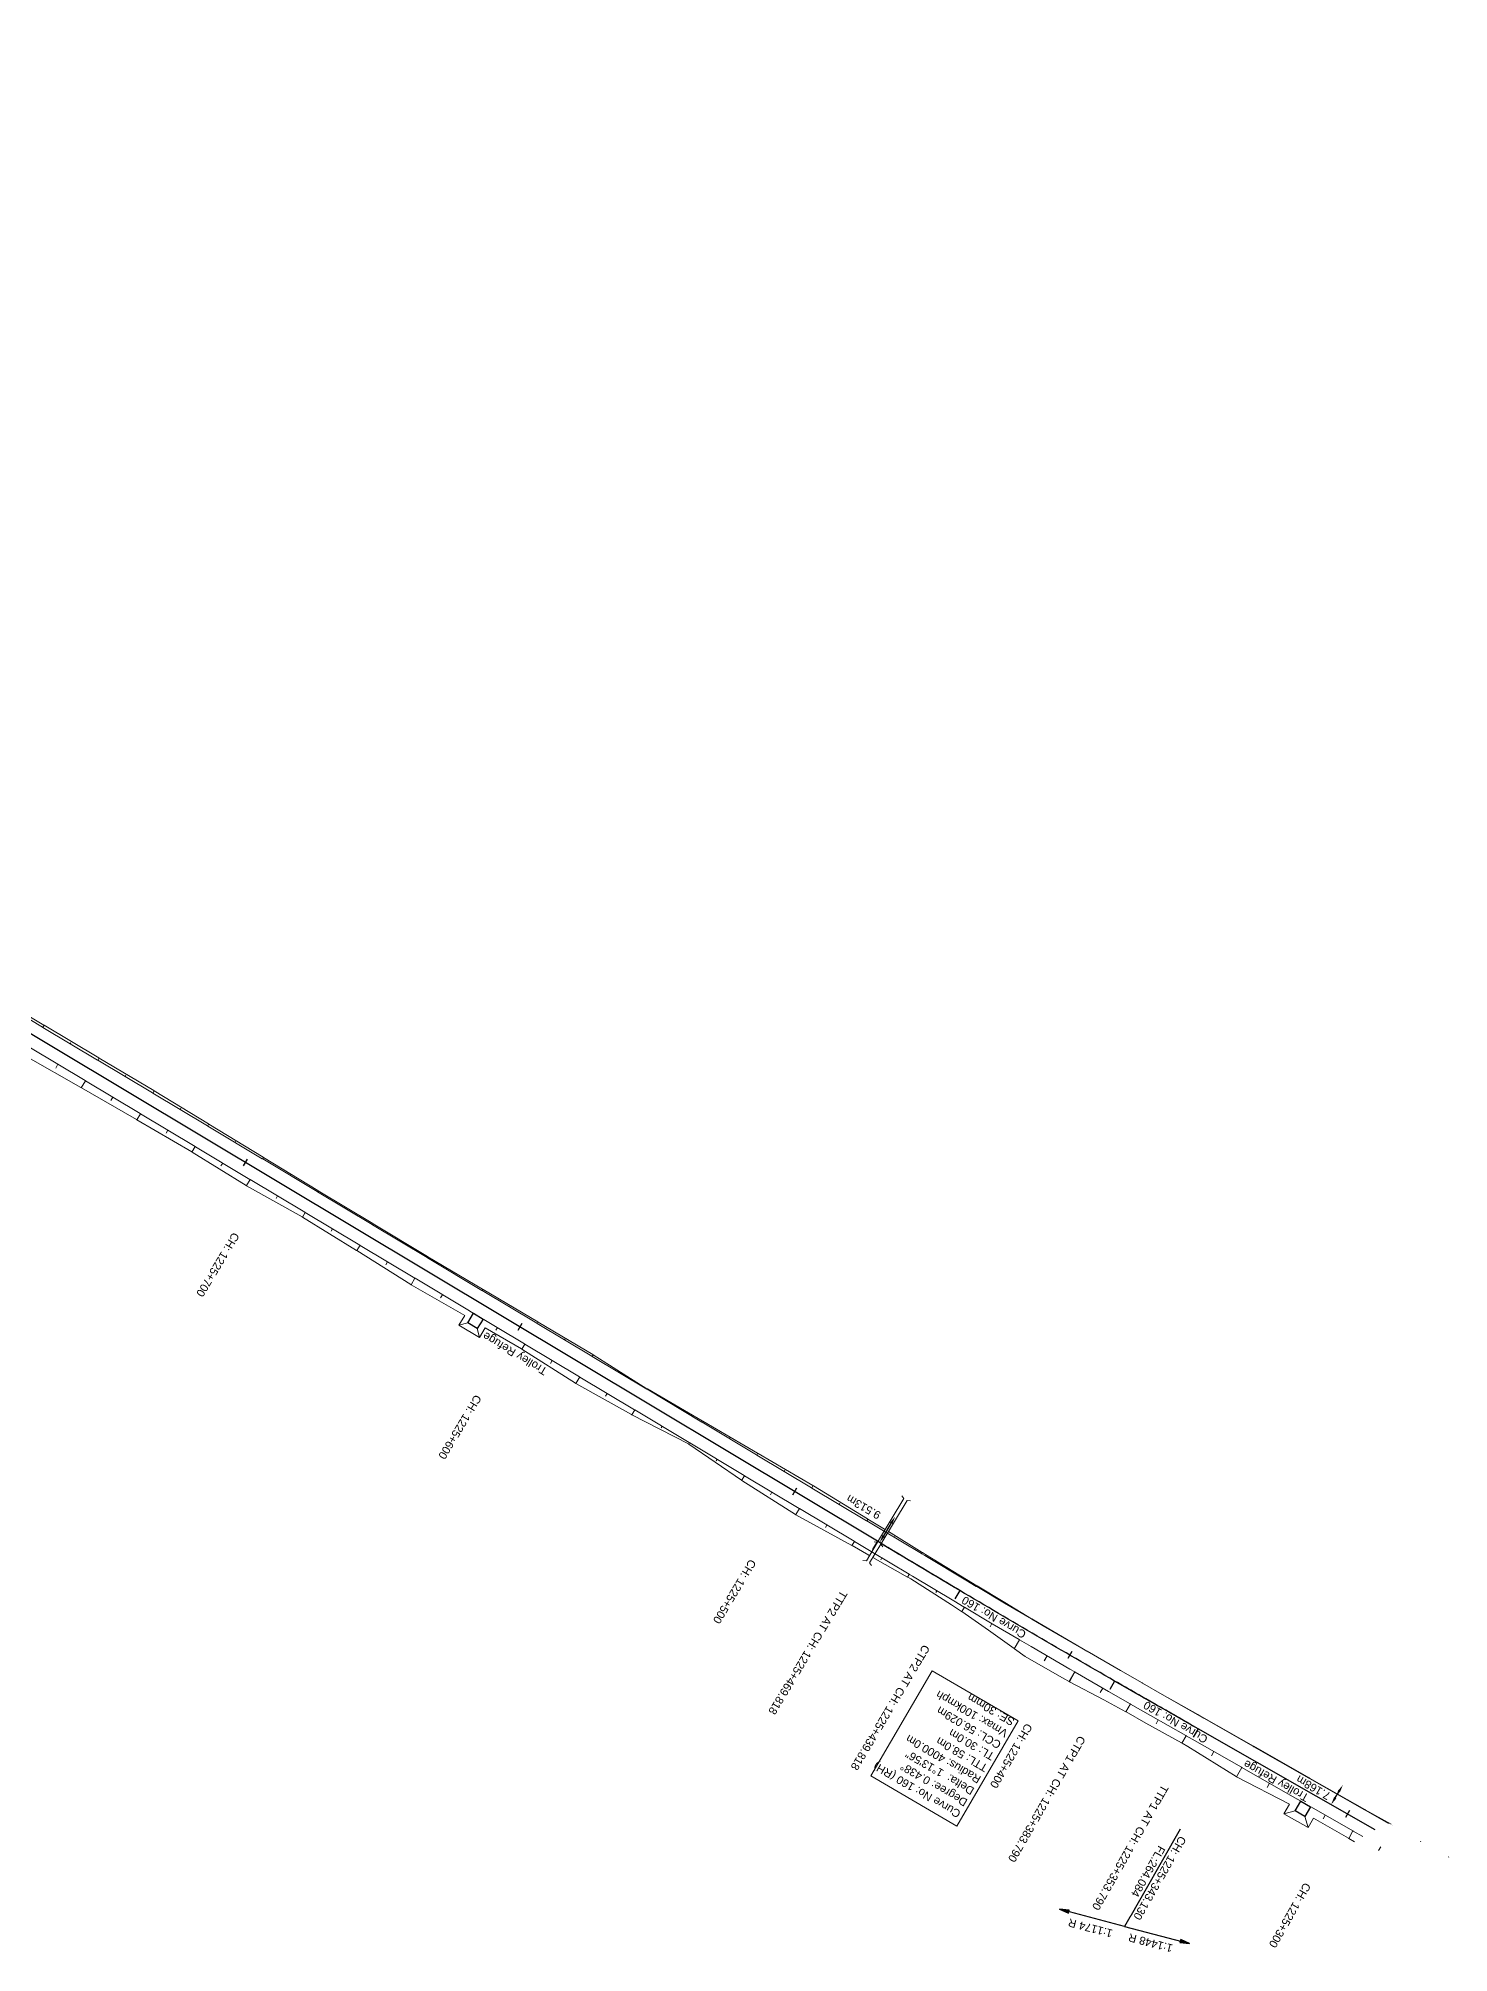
# Model space of a CAD drawing. Header units: metres. Extents: x 609381 to 616074, y 3398603 to 3402640.
# Drawn here: x 615633 to 616074, y 3398603 to 3399202 of the extents above; entities that cross this region are included whole.
import ezdxf

# ---------------------------------------------------------------- set-up
doc = ezdxf.new("R2010")
doc.units = ezdxf.units.M
doc.header["$MEASUREMENT"] = 0
doc.layers.get('Defpoints').update_dxf_attribs({"lineweight": 0})
for name, color, linetype, lineweight in [('C-ALIG-LABL-DG', 1, 'Continuous', 25), ('C-ALIG-LABL-DG-MARK', 1, 'Continuous', 25), ('Proposed Curve_Details', 10, 'Continuous', 0), ('PROPOSED DFCC TOE LINE', 239, 'Continuous', 0), ('PROPOSED DFCC TRACK', 1, 'Continuous', 0), ('PROPOSED FORMATION LINE - PLAN', 187, 'Continuous', 0)]:
    doc.layers.add(name, color=color, linetype=linetype, lineweight=lineweight)
for name, color, linetype in [('DFCC LINE', 1, 'Continuous'), ('Dimension', 10, 'Continuous'), ('Trolley Refuse', 10, 'Continuous')]:
    doc.layers.add(name, color=color, linetype=linetype)
doc.styles.add('Arial', font='arial.ttf')
doc.styles.get("Standard").update_dxf_attribs({"font": 'arial.ttf'})
doc.styles.add('Style-Arial', font='arial.ttf')
doc.dimstyles.get("Standard").update_dxf_attribs({"dimtxt": 2.5, "dimasz": 2.5, "dimexe": 0.18, "dimexo": 0.0625, "dimgap": 0.09, "dimtad": 0, "dimtih": 1, "dimtoh": 1, "dimdec": 3, "dimzin": 0, "dimdsep": 46, "dimtxsty": 'Standard', "dimcen": 0.09, "dimadec": 0, "dimazin": 0, "dimtfac": 1, "dimtdec": 3, "dimtofl": 0, "dimtmove": 0, "dimatfit": 3, "dimfxl": 1, "dimtolj": 1, "dimtzin": 0, "dimarcsym": 0})

# ---------------------------------------------------------------- blocks, each defined once
blk = doc.blocks.new('*D116')
at = {"layer": 'Defpoints', "color": 0, "transparency": 16777216}
for p in [(616040.8, 3398655.9), (616040.8, 3398655.9), (616037.12, 3398649.75)]:
    blk.add_point(p, dxfattribs=at)
at = {"layer": 'Dimension', "color": 0, "lineweight": -2, "transparency": 16777216}
blk.add_line((616038.4, 3398651.9), (616039.52, 3398653.76), dxfattribs=at)
at = {"layer": 'Dimension', "color": 0, "transparency": 16777216}
for points in [[(616039.16, 3398653.97), (616039.87, 3398653.54), (616040.8, 3398655.9)], [(616038.05, 3398652.11), (616038.76, 3398651.68), (616037.12, 3398649.75)]]:
    blk.add_solid(points, dxfattribs=at)
at = {"layer": 'Dimension', "color": 0, "lineweight": 0, "transparency": 16777216, "insert": (616031.57, 3398655.05), "char_height": 2.5, "attachment_point": 5, "rotation": 150, "style": 'Style-Arial'}
blk.add_mtext('\\A1;7.168m', dxfattribs=at)
blk = doc.blocks.new('TerminatorOpen_0.5')
at = {"color": 0, "linetype": 'ByBlock', "lineweight": -2}
for q in [(-1, 0.25), (-1, 0), (-1, -0.25)]:
    blk.add_line((0, 0), q, dxfattribs=at)
blk = doc.blocks.new('*D117')
at = {"layer": 'Defpoints', "color": 0, "transparency": 16777216}
for p in [(615900.98, 3398739.77), (615900.98, 3398739.77), (615896.1, 3398731.61)]:
    blk.add_point(p, dxfattribs=at)
at = {"layer": 'Dimension', "color": 0, "lineweight": -2, "transparency": 16777216}
blk.add_line((615897.38, 3398733.75), (615899.7, 3398737.63), dxfattribs=at)
at = {"layer": 'Dimension', "color": 0, "transparency": 16777216}
for points in [[(615899.34, 3398737.84), (615900.05, 3398737.41), (615900.98, 3398739.77)], [(615897.02, 3398733.97), (615897.74, 3398733.54), (615896.1, 3398731.61)]]:
    blk.add_solid(points, dxfattribs=at)
at = {"layer": 'Dimension', "color": 0, "lineweight": 0, "transparency": 16777216, "insert": (615891.08, 3398742.74), "char_height": 2.5, "attachment_point": 5, "rotation": 150, "style": 'Style-Arial'}
blk.add_mtext('\\A1;9.513m', dxfattribs=at)
blk = doc.blocks.new('Direction')
h = blk.add_hatch(color=256)
h.dxf.hatch_style = 1
h.paths.add_polyline_path([(-5.54, 0), (-4.75, -0.13), (-4.75, 0.13)])
blk.add_lwpolyline([(-5.54, 0), (-4.75, -0.13), (-4.75, 0.13)], close=True)
blk.add_lwpolyline([(0, 0), (-5.54, 0)])
blk = doc.blocks.new('Tick Hor')
blk.add_lwpolyline([(-0.5, 0), (0.5, 0)])

msp = doc.modelspace()

# ---------------------------------------------------------------- linework, layer by layer
at = {"layer": 'C-ALIG-LABL-DG-MARK', "color": 1, "linetype": 'Continuous', "lineweight": 25}
for p, q in [((615895.3986, 3398732.0278), (615893.8565, 3398729.4545)), ((615921.1508, 3398716.6386), (615919.6183, 3398714.0596)), ((615969.5165, 3398688.3561), (615968.0203, 3398685.7558)), ((615995.5565, 3398673.4592), (615994.0701, 3398670.8533))]:
    msp.add_line(p, q, dxfattribs=at)
at = {"layer": 'DFCC LINE', "lineweight": 30, "flags": 128}
for points in [[(616050.924, 3398641.8763), (615995.5563, 3398673.4593), (615992.299, 3398675.3174), (615989.0419, 3398677.1759), (615985.7853, 3398679.0352), (615982.5293, 3398680.8956), (615979.2742, 3398682.7575), (615976.0202, 3398684.6213), (615972.7675, 3398686.4874), (615969.5163, 3398688.3562, -0.00350177), (615921.1509, 3398716.6385), (615917.928, 3398718.5556), (615914.7066, 3398720.4753), (615911.4866, 3398722.3972), (615908.2677, 3398724.321), (615905.0497, 3398726.2464), (615901.8324, 3398728.1728), (615898.6155, 3398730.1001), (615895.3988, 3398732.0277), (614373.1535, 3399644.2878)], [(615995.5565, 3398673.4592), (615994.7159, 3398673.9387), (615993.8753, 3398674.4182), (615993.0347, 3398674.8977), (615992.1941, 3398675.3772), (615991.3536, 3398675.8568), (615990.513, 3398676.3364), (615989.6725, 3398676.816), (615988.832, 3398677.2957), (615987.9916, 3398677.7754), (615987.1511, 3398678.2552), (615986.3107, 3398678.7351), (615985.4704, 3398679.215), (615984.6301, 3398679.695), (615983.7898, 3398680.1751), (615982.9496, 3398680.6553), (615982.1095, 3398681.1356), (615981.2694, 3398681.616), (615980.4293, 3398682.0965), (615979.5894, 3398682.5771), (615978.7495, 3398683.0578), (615977.9097, 3398683.5387), (615977.07, 3398684.0197), (615976.2303, 3398684.5009), (615975.3907, 3398684.9822), (615974.5513, 3398685.4637), (615973.7119, 3398685.9453), (615972.8726, 3398686.4271), (615972.0334, 3398686.9091), (615971.1943, 3398687.3912), (615970.3554, 3398687.8736), (615969.5165, 3398688.3561, -0.0035018), (615921.1508, 3398716.6386), (615920.3189, 3398717.1331), (615919.4871, 3398717.6277), (615918.6554, 3398718.1226), (615917.8239, 3398718.6176), (615916.9924, 3398719.1128), (615916.1611, 3398719.6081), (615915.3298, 3398720.1036), (615914.4986, 3398720.5993), (615913.6676, 3398721.0951), (615912.8366, 3398721.5911), (615912.0057, 3398722.0872), (615911.1748, 3398722.5834), (615910.3441, 3398723.0798), (615909.5134, 3398723.5762), (615908.6828, 3398724.0728), (615907.8522, 3398724.5695), (615907.0217, 3398725.0663), (615906.1913, 3398725.5632), (615905.3609, 3398726.0601), (615904.5305, 3398726.5571), (615903.7002, 3398727.0543), (615902.8699, 3398727.5514), (615902.0397, 3398728.0487), (615901.2095, 3398728.5459), (615900.3793, 3398729.0433), (615899.5492, 3398729.5406), (615898.719, 3398730.038), (615897.8889, 3398730.5354), (615897.0588, 3398731.0329), (615896.2287, 3398731.5303), (615895.3986, 3398732.0278), (614373.154, 3399644.2875)]]:
    msp.add_lwpolyline(points, format="xyb", dxfattribs=at)
at = {"layer": 'Proposed Curve_Details'}
msp.add_lwpolyline([(615939.3986, 3398675.8915), (615920.2044, 3398643.0676), (615893.3429, 3398658.7752), (615912.5371, 3398691.5991)], close=True, dxfattribs=at)
at = {"layer": 'PROPOSED DFCC TOE LINE', "lineweight": 0}
for p, q in [((615767.4462, 3398800.2558), (615764.7135, 3398799.5712)), ((615770.4483, 3398798.4565), (615771.1328, 3398795.7238)), ((616025.9148, 3398647.7955), (616022.4091, 3398646.8366)), ((616028.955, 3398646.0614), (616029.9139, 3398642.5556))]:
    msp.add_line(p, q, dxfattribs=at)
at = {"layer": 'PROPOSED DFCC TOE LINE', "lineweight": 0, "flags": 128}
for points in [[(615618.0251, 3398903.514), (615635.0478, 3398893.3002), (615635.1605, 3398893.233), (615652.2273, 3398883.0598), (615652.3401, 3398882.9926), (615669.4229, 3398872.8462), (615669.5358, 3398872.7792), (615686.5171, 3398862.4634), (615686.6402, 3398862.387), (615703.5663, 3398852.0056), (615703.6904, 3398851.9308), (615720.6407, 3398841.5897), (615720.7421, 3398841.5285), (615737.7682, 3398831.2625), (615737.8697, 3398831.2014), (615754.9292, 3398820.9912), (615755.0422, 3398820.9239), (615772.1136, 3398810.7589), (615772.2266, 3398810.6916), (615789.309, 3398800.545), (615789.4249, 3398800.4765), (615806.5206, 3398790.3581), (615806.6385, 3398790.2873), (615823.4431, 3398779.6887), (615823.5592, 3398779.615), (615840.723, 3398769.6157), (615840.8438, 3398769.5477), (615858.013, 3398759.5597), (615858.1349, 3398759.4888), (615875.2837, 3398749.4714), (615875.4029, 3398749.3981), (615892.3388, 3398739.0235), (615892.4597, 3398738.9529), (615897.6456, 3398735.7768), (615897.8176, 3398735.6708)], [(615766.5027, 3398802.5566), (615749.7844, 3398812.1506), (615749.6741, 3398812.2222), (615732.8666, 3398822.853), (615732.7651, 3398822.9141), (615715.8249, 3398833.3235), (615715.7229, 3398833.3835), (615698.4013, 3398843.1052), (615698.2725, 3398843.1721), (615681.3739, 3398853.5994), (615681.2486, 3398853.6721), (615664.0989, 3398863.7069), (615663.9855, 3398863.7731), (615646.7789, 3398873.713), (615646.664, 3398873.7766), (615629.4044, 3398883.628)], [(615772.9487, 3398798.7536), (615771.1328, 3398795.7238), (615764.7135, 3398799.5712), (615766.5027, 3398802.5566)], [(615892.9378, 3398727.5611), (615892.7768, 3398727.6525), (615887.5014, 3398730.6791), (615887.38, 3398730.7488), (615869.9684, 3398740.3297), (615869.8463, 3398740.3983), (615853.0416, 3398750.9898), (615852.9239, 3398751.0678), (615836.5485, 3398762.3802), (615836.431, 3398762.454), (615818.7237, 3398771.5462), (615818.6028, 3398771.6119), (615801.2455, 3398781.2883), (615801.141, 3398781.3814), (615784.3774, 3398792.054), (615784.2545, 3398792.1107), (615772.9487, 3398798.7536)], [(615898.8393, 3398735.0413), (615909.3748, 3398728.55), (615909.4876, 3398728.4806), (615910.4149, 3398727.9117), (615923.2139, 3398720.1104), (615926.4416, 3398718.1517), (615926.5548, 3398718.083), (615935.1874, 3398712.8674), (615943.5556, 3398707.8383), (615943.6697, 3398707.7699), (615947.1844, 3398705.6624), (615959.2799, 3398698.625), (615960.7987, 3398697.7429), (615960.9132, 3398697.6764), (615971.3918, 3398691.6156), (615978.1052, 3398687.7542), (615978.2228, 3398687.6867), (615984.3971, 3398684.1628), (615995.5084, 3398677.9142), (615995.6222, 3398677.8499), (615997.4661, 3398676.8073), (616012.9055, 3398668.0482), (616013.0239, 3398667.9812), (616030.2495, 3398658.0888), (616030.3859, 3398658.0077), (616047.6418, 3398648.214), (616047.784, 3398648.1346), (616055.8629, 3398643.5981)], [(616024.1298, 3398649.8532), (616007.5895, 3398658.4542), (616007.4682, 3398658.5161), (615992.4052, 3398667.9352), (615990.5571, 3398668.9707), (615990.443, 3398669.0346), (615979.2869, 3398675.2237), (615973.0879, 3398678.7273), (615972.9678, 3398678.791), (615966.1113, 3398682.4386), (615955.394, 3398688.1513), (615955.2766, 3398688.2135), (615953.7193, 3398689.0388), (615941.5554, 3398696.0362), (615938.2029, 3398698.4431), (615938.0942, 3398698.5213), (615930.1082, 3398704.2509), (615921.7879, 3398710.0427), (615921.6808, 3398710.1223), (615918.5192, 3398712.2095), (615905.8331, 3398720.25), (615904.882, 3398720.7813), (615904.7662, 3398720.846), (615893.9817, 3398726.9685)], [(616031.6337, 3398645.5705), (616029.9139, 3398642.5556), (616022.4091, 3398646.8366), (616024.1298, 3398649.8532)], [(616044.4645, 3398638.1436), (616042.6729, 3398639.1743), (616042.5319, 3398639.2559), (616031.6337, 3398645.5705)]]:
    msp.add_lwpolyline(points, dxfattribs=at)
at = {"layer": 'PROPOSED DFCC TOE LINE', "linetype": 'Continuous', "lineweight": 0, "flags": 128}
for points in [[(615634.7453, 3398892.6055), (615635.1317, 3398893.2502)], [(615643.323, 3398887.465), (615643.5222, 3398887.7975)], [(615639.4676, 3398881.0318), (615638.7648, 3398879.8591)], [(615651.9006, 3398882.3246), (615652.3112, 3398883.0098)], [(615660.4782, 3398877.1841), (615660.6936, 3398877.5436)], [(615648.0453, 3398875.8914), (615646.7495, 3398873.7292)], [(615669.0559, 3398872.0437), (615669.5069, 3398872.7964)], [(615656.6229, 3398870.7509), (615656.0164, 3398869.7389)], [(615665.2005, 3398865.6105), (615664.0699, 3398863.7238)], [(615677.6335, 3398866.9032), (615677.8437, 3398867.2539)], [(615673.7781, 3398860.47), (615673.2398, 3398859.5717)], [(615686.2111, 3398861.7628), (615686.6001, 3398862.4119)], [(615682.3558, 3398855.3295), (615681.3331, 3398853.623)], [(615694.7887, 3398856.6223), (615694.9568, 3398856.9027)], [(615690.9334, 3398850.1891), (615690.3891, 3398849.2808)], [(615703.3664, 3398851.4819), (615703.65, 3398851.9552)], [(615699.511, 3398845.0486), (615698.3594, 3398843.127)], [(615711.944, 3398846.3414), (615712.0656, 3398846.5443)], [(615720.5216, 3398841.201), (615720.7244, 3398841.5392)], [(615708.0887, 3398839.9082), (615707.5864, 3398839.0701)], [(615729.0993, 3398836.0605), (615729.1937, 3398836.2181)], [(615716.6663, 3398834.7677), (615715.8071, 3398833.334)], [(615725.2439, 3398829.6273), (615724.7859, 3398828.863)], [(615737.6769, 3398830.9201), (615737.8519, 3398831.2121)], [(615733.8216, 3398824.4868), (615732.8488, 3398822.8637)], [(615746.2545, 3398825.7796), (615746.3435, 3398825.9281)], [(615742.3992, 3398819.3464), (615741.851, 3398818.4317)], [(615754.8322, 3398820.6391), (615755.0132, 3398820.9412)], [(615750.9768, 3398814.2059), (615749.7561, 3398812.169)], [(615763.4098, 3398815.4987), (615763.5076, 3398815.6619)], [(615759.5545, 3398809.0655), (615758.9922, 3398808.1273)], [(615771.9874, 3398810.3582), (615772.1975, 3398810.7089)], [(615780.5651, 3398805.2178), (615780.6802, 3398805.4099)], [(615789.1427, 3398800.0773), (615789.3932, 3398800.4953)], [(615776.7097, 3398798.7846), (615776.2131, 3398797.9559)], [(615785.2873, 3398793.6441), (615784.3437, 3398792.0695)], [(615797.7203, 3398794.9369), (615797.8596, 3398795.1694)], [(615793.865, 3398788.5037), (615793.3249, 3398787.6025)], [(615806.2979, 3398789.7964), (615806.6044, 3398790.3078)], [(615802.4426, 3398783.3632), (615801.2153, 3398781.3152)], [(615814.8756, 3398784.656), (615814.9704, 3398784.8143)], [(615811.0202, 3398778.2228), (615810.4848, 3398777.3294)], [(615823.4532, 3398779.5155), (615823.5256, 3398779.6363)], [(615819.5979, 3398773.0823), (615818.6887, 3398771.5652)], [(615832.0308, 3398774.3751), (615832.0985, 3398774.4879)], [(615840.6085, 3398769.2346), (615840.8081, 3398769.5678)], [(615828.1755, 3398767.9418), (615827.8893, 3398767.4644)], [(615849.1861, 3398764.0942), (615849.3195, 3398764.3168)], [(615836.7531, 3398762.8014), (615836.5138, 3398762.402)], [(615845.3308, 3398757.6609), (615845.0452, 3398757.1844)], [(615857.7637, 3398758.9537), (615858.0974, 3398759.5105)], [(615853.9084, 3398752.5205), (615853.0054, 3398751.0138)], [(615866.3414, 3398753.8133), (615866.5371, 3398754.1398)], [(615862.486, 3398747.38), (615861.9765, 3398746.5298)], [(615874.919, 3398748.6728), (615875.3669, 3398749.4202)], [(615871.0636, 3398742.2396), (615869.9315, 3398740.3504)], [(615883.4966, 3398743.5324), (615883.6956, 3398743.8643)], [(615879.6413, 3398737.0991), (615879.1699, 3398736.3125)], [(615892.0742, 3398738.3919), (615892.4232, 3398738.9742)], [(615888.2189, 3398731.9587), (615887.4647, 3398730.7002)], [(615888.2189, 3398731.9587), (615887.4648, 3398730.7002)], [(615900.6518, 3398733.2527), (615900.7988, 3398733.4981)], [(615909.2283, 3398728.116), (615909.4575, 3398728.4992)], [(615896.7971, 3398726.8191), (615896.4732, 3398726.2785)], [(615896.7983, 3398726.8184), (615896.4746, 3398726.2777)], [(615905.3773, 3398721.6802), (615904.8498, 3398720.7993)], [(615905.381, 3398721.678), (615904.8547, 3398720.7966)], [(615917.8112, 3398722.9962), (615917.9002, 3398723.1456)], [(615913.9691, 3398716.5551), (615913.6525, 3398716.0249)], [(615913.9758, 3398716.5511), (615913.6602, 3398716.0201)], [(615926.3972, 3398717.8854), (615926.525, 3398718.1011)], [(615922.5687, 3398711.4362), (615921.755, 3398710.0671)], [(615922.5759, 3398711.432), (615921.7645, 3398710.06)], [(615934.9974, 3398712.8012), (615935.0367, 3398712.8679)], [(615931.1841, 3398706.343), (615930.589, 3398705.3367)], [(615931.1931, 3398706.3377), (615930.6005, 3398705.3292)], [(615943.61, 3398707.7382), (615943.6392, 3398707.7882)], [(615939.8138, 3398701.2699), (615938.1676, 3398698.4685)], [(615939.8213, 3398701.2655), (615938.1807, 3398698.4591)], [(615952.2428, 3398702.7094), (615952.2472, 3398702.7168)], [(615948.4578, 3398696.2246), (615947.5481, 3398694.6684)], [(615948.4662, 3398696.2197), (615947.5606, 3398694.6612)], [(615960.8734, 3398697.6772), (615960.8831, 3398697.6939)], [(615969.5286, 3398692.6863), (615969.5316, 3398692.6915)], [(615957.1093, 3398691.1901), (615955.3554, 3398688.1718)], [(615957.1173, 3398691.1855), (615955.3713, 3398688.1634)], [(615965.7773, 3398686.185), (615964.9892, 3398684.8209)], [(615965.7848, 3398686.1807), (615964.9999, 3398684.815)], [(615978.1881, 3398687.7011), (615978.1905, 3398687.7053)], [(615974.4542, 3398681.1966), (615973.0474, 3398678.7487)], [(615974.4606, 3398681.1929), (615973.0588, 3398678.7427)], [(615986.8638, 3398682.7391), (615986.8717, 3398682.7529)], [(615983.1411, 3398676.2282), (615982.4587, 3398675.0354)], [(615983.1444, 3398676.2263), (615982.4632, 3398675.0329)], [(615995.5461, 3398677.7823), (615995.5938, 3398677.8659)], [(615991.8288, 3398671.2684), (615990.527, 3398668.9876)], [(615991.8296, 3398671.2679), (615990.5284, 3398668.9868)], [(616004.2319, 3398672.8277), (616004.2623, 3398672.8811)], [(616012.9181, 3398667.8729), (616012.9906, 3398668)], [(616000.5158, 3398666.3131), (615999.7906, 3398665.0418)], [(616000.5158, 3398666.3131), (615999.7906, 3398665.0418)], [(616021.6043, 3398662.9181), (616021.6334, 3398662.9692)], [(616009.202, 3398661.3583), (616007.5554, 3398658.4716)], [(616017.8882, 3398656.4035), (616017.1613, 3398655.1292)], [(616030.2905, 3398657.9633), (616030.3335, 3398658.0388)], [(616039.0033, 3398653.0551), (616039.0298, 3398653.1018)], [(616035.2606, 3398646.4939), (616034.6121, 3398645.3572)], [(616047.6629, 3398648.0537), (616047.7271, 3398648.1664)], [(616043.9468, 3398641.5391), (616042.6165, 3398639.207)], [(616056.3979, 3398643.1846), (616056.4468, 3398643.2702)], [(616065.0352, 3398638.1441), (616065.166, 3398638.3734)], [(616052.633, 3398636.5843), (616051.9587, 3398635.4023)], [(616073.788, 3398633.306), (616073.8545, 3398633.4226)]]:
    msp.add_lwpolyline(points, dxfattribs=at)
at = {"layer": 'PROPOSED DFCC TRACK', "color": 7, "linetype": 'Continuous', "flags": 128}
for points in [[(615903.0698, 3398746.2682), (615903.677, 3398745.4086), (615895.4467, 3398731.7307), (615894.3987, 3398731.8281)], [(615905.7431, 3398744.6457), (615904.6991, 3398744.7796), (615896.4688, 3398731.1017), (615897.0761, 3398730.2421)]]:
    msp.add_lwpolyline(points, dxfattribs=at)
at = {"layer": 'PROPOSED DFCC TRACK', "linetype": 'Continuous', "flags": 128}
for points in [[(615895.4467, 3398731.7307), (615891.9629, 3398725.9411), (615890.915, 3398726.0384)], [(615896.4688, 3398731.1017), (615892.985, 3398725.3121), (615893.5923, 3398724.4524)]]:
    msp.add_lwpolyline(points, dxfattribs=at)
at = {"layer": 'PROPOSED FORMATION LINE - PLAN', "lineweight": 0, "flags": 128}
for points in [[(616055.0438, 3398643.8435), (616047.7195, 3398648.0214), (616047.578, 3398648.1021), (616030.3434, 3398657.9331), (616030.2056, 3398658.0117), (616012.9514, 3398667.8539), (616012.8332, 3398667.9213), (615997.4143, 3398676.7166), (615995.5744, 3398677.7662), (615995.4609, 3398677.8309), (615984.3904, 3398684.1511), (615978.2204, 3398687.6826), (615978.1027, 3398687.75), (615971.3866, 3398691.6066), (615960.9036, 3398697.6597), (615960.789, 3398697.7261), (615959.2695, 3398698.607), (615947.1771, 3398705.6498), (615943.6406, 3398707.7203), (615943.5259, 3398707.7875), (615935.1094, 3398712.735), (615926.4271, 3398717.8677), (615926.3133, 3398717.9352), (615923.0665, 3398719.8623), (615910.1923, 3398727.5395), (615909.2587, 3398728.0979), (615909.145, 3398728.1659), (615897.3265, 3398735.2443), (615892.1105, 3398738.3702), (615891.9904, 3398738.4421), (615874.9553, 3398748.6511), (615874.8352, 3398748.723), (615857.8009, 3398758.9314), (615857.6799, 3398759.0039), (615840.6436, 3398769.2136), (615840.5247, 3398769.2848), (615823.4873, 3398779.4951), (615823.3694, 3398779.5657), (615806.332, 3398789.776), (615806.2141, 3398789.8467), (615789.1743, 3398800.0584), (615789.0589, 3398800.1276), (615772.0164, 3398810.3409), (615771.9036, 3398810.4085), (615754.8611, 3398820.6218), (615754.7484, 3398820.6894), (615737.6947, 3398830.9094), (615737.5931, 3398830.9703), (615720.5394, 3398841.1903), (615720.4378, 3398841.2512), (615703.4068, 3398851.4576), (615703.2826, 3398851.5321), (615686.2516, 3398861.7385), (615686.1273, 3398861.813), (615669.0847, 3398872.0264), (615668.972, 3398872.0939), (615651.9294, 3398882.3073), (615651.8168, 3398882.3748), (615634.7741, 3398892.5882), (615634.6615, 3398892.6557), (615617.6334, 3398902.8604)], [(616047.0233, 3398639.7842), (616044.0034, 3398641.5068), (616043.8619, 3398641.5875), (616026.6273, 3398651.4185), (616026.4895, 3398651.4971), (616009.2353, 3398661.3393), (616009.1171, 3398661.4067), (615993.6982, 3398670.202), (615991.8582, 3398671.2516), (615991.7447, 3398671.3163), (615980.6682, 3398677.64), (615974.491, 3398681.1755), (615974.3732, 3398681.243), (615967.6461, 3398685.1059), (615957.1434, 3398691.1704), (615957.0286, 3398691.2369), (615955.5063, 3398692.1195), (615943.3911, 3398699.1755), (615939.848, 3398701.2499), (615939.7331, 3398701.3172), (615931.3008, 3398706.274), (615922.6023, 3398711.4163), (615922.4882, 3398711.484), (615919.2354, 3398713.4147), (615906.343, 3398721.1026), (615905.4085, 3398721.6615), (615905.2948, 3398721.7296), (615893.4711, 3398728.8111), (615888.2552, 3398731.9369), (615888.1351, 3398732.0089), (615871.0999, 3398742.2178), (615870.9798, 3398742.2898), (615853.9455, 3398752.4982), (615853.8246, 3398752.5707), (615836.7883, 3398762.7803), (615836.6693, 3398762.8516), (615819.632, 3398773.0619), (615819.5141, 3398773.1325), (615802.4767, 3398783.3428), (615802.3588, 3398783.4134), (615785.3189, 3398793.6252), (615785.2035, 3398793.6943), (615768.161, 3398803.9077), (615768.0483, 3398803.9752), (615751.0058, 3398814.1886), (615750.893, 3398814.2561), (615733.8394, 3398824.4762), (615733.7378, 3398824.5371), (615716.6841, 3398834.7571), (615716.5825, 3398834.818), (615699.5515, 3398845.0244), (615699.4272, 3398845.0989), (615682.3963, 3398855.3053), (615682.272, 3398855.3798), (615665.2293, 3398865.5932), (615665.1167, 3398865.6607), (615648.0741, 3398875.8741), (615647.9614, 3398875.9416), (615630.9188, 3398886.155)]]:
    msp.add_lwpolyline(points, dxfattribs=at)
at = {"layer": 'Trolley Refuse'}
for points in [[(615769.2454, 3398803.2579), (615772.2475, 3398801.4586), (615770.4483, 3398798.4565), (615767.4462, 3398800.2558)], [(616027.649, 3398650.8357), (616030.6891, 3398649.1015), (616028.955, 3398646.0614), (616025.9148, 3398647.7955)]]:
    msp.add_lwpolyline(points, close=True, dxfattribs=at)

# ---------------------------------------------------------------- block references
at = {"layer": 'C-ALIG-LABL-DG', "color": 1, "linetype": 'Continuous', "lineweight": 25}
for p, xscale, yscale, zscale, rotation in [((615697.9574, 3398850.3515), 2.5, 2.5, 2.5, 239.0663372052358), ((615783.7337, 3398798.947), 2.5, 2.5, 2.5, 239.0663372052358), ((615869.5101, 3398747.5425), 2.5, 2.5, 2.5, 239.0663372052358), ((615955.4828, 3398696.4691), 2.500000000000001, 2.500000000000001, 2.500000000000001, 239.8515543761132), ((616042.2795, 3398646.8073), 2.5, 2.5, 2.5, 240.2986056174452)]:
    msp.add_blockref('Tick Hor', p, dxfattribs=dict(at, xscale=xscale, yscale=yscale, zscale=zscale, rotation=rotation))

# ---------------------------------------------------------------- texts
at = {"layer": 'C-ALIG-LABL-DG', "color": 1, "style": 'Arial'}
msp.add_text('CH: 1225+700', height=2.5, rotation=239.0663372, dxfattribs=at).set_placement((615694.1566, 3398828.7625))
at = {"layer": 'C-ALIG-LABL-DG', "color": 1, "linetype": 'Continuous', "lineweight": 25, "char_height": 2.5, "style": 'Arial', "bg_fill": 3, "box_fill_scale": 1.04, "bg_fill_color": 256, "bg_fill_true_color": 13158600, "bg_fill_transparency": 0}
for s, insert, width, attachment_point, rotation in [('CH: 1225+300', (616029.8429, 3398625.005), 22.502814, 4, 240.2986056), ('1:1448 R', (615974.1867, 3398609.5853), 13.8875, 9, 165.2986056)]:
    msp.add_mtext(s, dxfattribs=dict(at, insert=insert, width=width, attachment_point=attachment_point, rotation=rotation))
at = {"layer": 'Proposed Curve_Details', "color": 1, "style": 'Style-Arial'}
for p in [(615942.1418, 3398703.644), (615998.8824, 3398670.8637)]:
    msp.add_text('Curve No: 160', height=2.5, rotation=149.6824714, dxfattribs=at).set_placement(p)
at = {"layer": 'Proposed Curve_Details', "color": 1, "lineweight": 0, "insert": (615938.553, 3398676.4039), "char_height": 2.5, "attachment_point": 7, "rotation": 149.6824714, "line_spacing_factor": 0.84, "style": 'Style-Arial'}
msp.add_mtext('\\pxsm1;Curve No: 160 (RH)\\PDegree: 0.438%%D\\PDelta:  1%%D13\'56"\\PRadius: 4000.0m\\PTTL: 58.0m\\PTL: 30.0m\\PCCL: 56.029m\\PVmax: 100kmph\\PSE: 30mm', dxfattribs=at)
at = {"layer": 'Trolley Refuse'}
for rotation, p in [(149.1766896, (615792.5803, 3398785.8767)), (150.733254, (616030.4323, 3398652.6742))]:
    msp.add_text('Trolley Refuge', height=2.5, rotation=rotation, dxfattribs=at).set_placement(p)

# ---------------------------------------------------------------- dimensions: what is measured, and where the dimension line sits
at = {"layer": 'Dimension', "color": 10, "lineweight": 0}
for base, p1, p2, angle, picture, middle in [((615900.9808, 3398739.7725), (615896.0966, 3398731.6095), (615900.9808, 3398739.7725), 59.1062683, '*D117', (615891.0803, 3398742.743)), ((616040.8002, 3398655.90101), (616037.12134, 3398649.74966), (616040.8002, 3398655.90101), 59.118146, '*D116', (616031.57106, 3398655.04794))]:
    dim = msp.add_linear_dim(base=base, p1=p1, p2=p2, angle=angle, dimstyle='Standard', override={"dimexe": 0.125, "dimexo": 0.125, "dimgap": 0.125, "dimtad": 1, "dimtih": 0, "dimtoh": 0, "dimzin": 11, "dimpost": 'm', "dimtxsty": 'Style-Arial', "dimsah": 1, "dimadec": 4, "dimazin": 3, "dimtmove": 2, "dimldrblk": 'TerminatorOpen_0.5', "dimfrac": 2, "dimtzin": 11}, dxfattribs=at)
    dim.commit()
    dim.dimension.update_dxf_attribs({"geometry": picture, "text_midpoint": middle, "dimtype": 129, "text_rotation": 150})

# ---------------------------------------------------------------- next in the draw order: texts
at = {"layer": 'C-ALIG-LABL-DG', "color": 1, "linetype": 'Continuous', "lineweight": 25, "char_height": 2.5, "style": 'Arial', "bg_fill": 3, "box_fill_scale": 1.04, "bg_fill_color": 256, "bg_fill_true_color": 13158600, "bg_fill_transparency": 0}
for s, insert, width, attachment_point, rotation in [('CH: 1225+600', (615770.8312, 3398777.4171), 22.502814, 4, 239.0663372), ('CH: 1225+500', (615856.6075, 3398726.0126), 22.502814, 4, 239.0663372), ('CTP2 AT CH: 1225+439.818', (615887.9982, 3398660.8451), 44.866115, 6, 239.2811964), ('TTP1 AT CH: 1225+353.790', (615963.3999, 3398617.0858), 44.552643, 6, 240.2986056)]:
    msp.add_mtext(s, dxfattribs=dict(at, insert=insert, width=width, attachment_point=attachment_point, rotation=rotation))

# ---------------------------------------------------------------- next in the draw order: texts
for s, insert, width, attachment_point, rotation in [('TTP2 AT CH: 1225+469.818', (615862.2861, 3398678.2244), 44.566422, 6, 239.0663372), ('CTP1 AT CH: 1225+383.790', (615937.1487, 3398632.1037), 44.852336, 6, 240.0837464), ('1:1174 R', (615969.0905, 3398610.6035), 13.8875, 7, 165.2986056)]:
    msp.add_mtext(s, dxfattribs=dict(at, insert=insert, width=width, attachment_point=attachment_point, rotation=rotation))

# ---------------------------------------------------------------- next in the draw order: texts
for s, insert, width, attachment_point, rotation in [('CH: 1225+400', (615942.8765, 3398674.7644), 22.502814, 4, 239.8515544), ('CH: 1225+343.130\\PFL:264.084', (615981.8065, 3398627.8398), 29.368196, 5, 240.2986056)]:
    msp.add_mtext(s, dxfattribs=dict(at, insert=insert, width=width, attachment_point=attachment_point, rotation=rotation))

# ---------------------------------------------------------------- next in the draw order: linework, layer by layer
at = {"layer": 'C-ALIG-LABL-DG', "color": 1, "linetype": 'Continuous', "lineweight": 25}
msp.add_line((615989.9515, 3398642.1188), (615972.6097, 3398611.7171), dxfattribs=at)

# ---------------------------------------------------------------- next in the draw order: block references
for xscale, yscale, zscale, rotation in [(3.789791541545082, 3.789791541545082, 3.789791541545082, 345.2986056176063), (3.789791541545083, 3.789791541545083, 3.789791541545083, 165.2986056176063)]:
    msp.add_blockref('Direction', (615972.6097, 3398611.7171), dxfattribs=dict(at, xscale=xscale, yscale=yscale, zscale=zscale, rotation=rotation))

doc.saveas('drawing.dxf')
